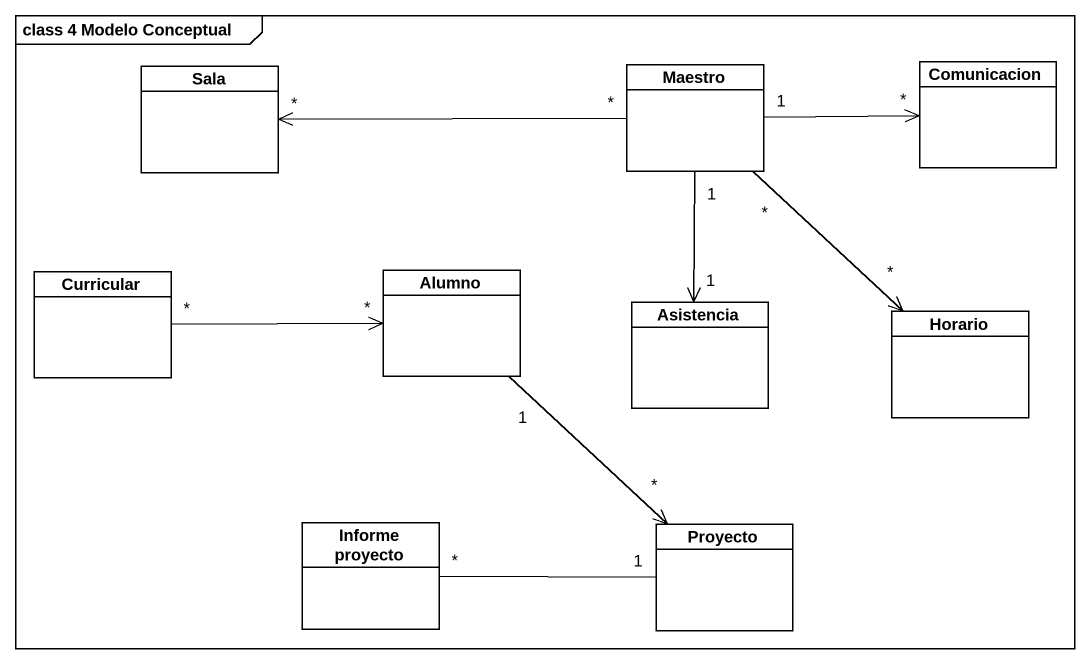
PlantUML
@startuml
mainframe class 4 Modelo Conceptual
hide circle
hide empty members
class Sala
class Maestro
class Comunicacion
class Curricular
class Alumno
class Asistencia
class Horario
class "Informe proyecto" as Informe_proyecto
class Proyecto
Maestro "*" -left-> "*" Sala
Maestro "1" -right-> "*" Comunicacion
Maestro "1" --> "1" Asistencia
Maestro "*" --> "*" Horario
Curricular "*" -right-> "*" Alumno
Alumno "1" --> "*" Proyecto
Proyecto "1" -left- "*" Informe_proyecto
@enduml
